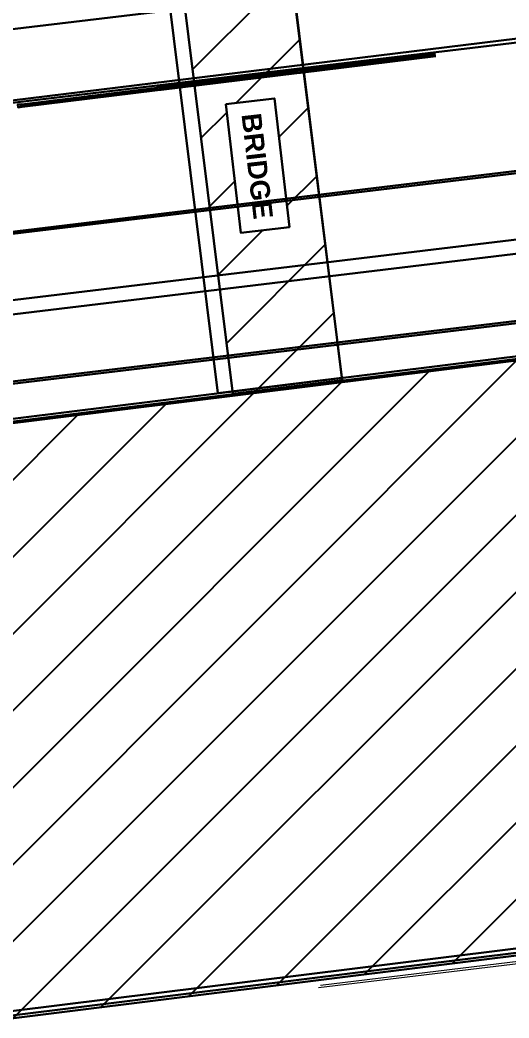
# Model space of a CAD drawing. Extents: x -15449 to 527173, y -170839 to 146543.
# Drawn here: x 15541.28 to 15552.52, y 7787.88 to 7810.82 of the extents above; entities that cross this region are included whole.
import ezdxf

# ---------------------------------------------------------------- set-up
doc = ezdxf.new("R2010")
doc.units = 0
doc.header["$LTSCALE"] = 8
for name, pattern in [('IDA - Hidden 065', [537.5, 375, -162.5]), ('IMPORT-X-F10A-LAY-S0-00-ASITE-002$0$HIDDEN', [9.525, 6.35, -3.175]), ('X-F10A-LAY-S0-00-ASITE-001_EXTG_ROOF$0$HIDDEN', [9.525, 6.35, -3.175])]:
    doc.linetypes.add(name, pattern=pattern)
doc.layers.get('0').update_dxf_attribs({"color": 1, "linetype": 'CONTINUOUS'})
doc.layers.add('A-RC WALL', color=7, linetype='CONTINUOUS')
doc.layers.add('X-F10A-LAY-S0-00-ASITE-001_EXTG_ROOF$0$A-SITEWALL', color=2, linetype='CONTINUOUS')
for name, color, linetype, lineweight in [('G-ANNO-TTLB', 7, 'CONTINUOUS', 9), ('G-IMPT', 7, 'CONTINUOUS', 30), ('Micron SGP Titleblock CAD template EDI$0$G-ANNO-TTLB', 7, 'CONTINUOUS', 30), ('X-F10A-LAY-S0-00-ASITE-001_EXTG_ROOF$0$A-_ROAD----_E', 9, 'CONTINUOUS', 20)]:
    doc.layers.add(name, color=color, linetype=linetype, lineweight=lineweight)
doc.styles.add('Arial Unicode MS_B', font='', dxfattribs={"height": 1.8})
doc.styles.get('Arial Unicode MS_B').set_extended_font_data('Arial Unicode MS', bold=True)

# ---------------------------------------------------------------- blocks, each defined once
blk = doc.blocks.new('X-F10A-LAY-S0-00-ASITE-001_EXTG_ROOF$0$A$C671B41AE')
at = {"layer": 'X-F10A-LAY-S0-00-ASITE-001_EXTG_ROOF$0$A-SITEWALL'}
for points in [[(18, -164), (18, 0), (0, 18), (-264, 18), (-282, 0), (-282, -164), (-264, -182), (0, -182)], [(-264, 0), (0, 0), (0, -164), (-264, -164)]]:
    blk.add_lwpolyline(points, close=True, dxfattribs=at)
for points in [[(-282, 0), (-264, 0), (-264, 18)], [(0, 18), (0, 0), (18, 0)], [(-264, -182), (-264, -164), (-282, -164)], [(18, -164), (0, -164), (0, -182)]]:
    blk.add_lwpolyline(points, dxfattribs=at)
at = {"layer": 'X-F10A-LAY-S0-00-ASITE-001_EXTG_ROOF$0$A-SITEWALL', "color": 3}
for points in [[(-122, -28), (-132, -18), (-132, -64)], [(-122, -136), (-132, -146), (-132, -100)]]:
    blk.add_lwpolyline(points, dxfattribs=at)
blk = doc.blocks.new('X-F10A-LAY-S0-00-ASITE-001_EXTG_ROOF$0$A$C17CA23ED')
blk.add_blockref('X-F10A-LAY-S0-00-ASITE-001_EXTG_ROOF$0$A$C671B41AE', (-43, 207))
blk = doc.blocks.new('X-F10A-LAY-S0-00-ASITE-001_EXTG_ROOF$0$A$C66804EB2')
at = {"layer": 'X-F10A-LAY-S0-00-ASITE-001_EXTG_ROOF$0$A-SITEWALL', "color": 8}
blk.add_line((-150, 75), (0, 75), dxfattribs=at)
blk.add_lwpolyline([(0, 0), (0, 150), (-150, 150), (-150, 0)], close=True, dxfattribs=at)
at = {"layer": 'X-F10A-LAY-S0-00-ASITE-001_EXTG_ROOF$0$A-SITEWALL', "color": 8, "linetype": 'X-F10A-LAY-S0-00-ASITE-001_EXTG_ROOF$0$HIDDEN', "ltscale": 0.2}
blk.add_lwpolyline([(-3, 3), (-3, 147), (-147, 147), (-147, 3)], close=True, dxfattribs=at)
at = {"layer": 'X-F10A-LAY-S0-00-ASITE-001_EXTG_ROOF$0$A-SITEWALL', "color": 8}
for points in [[(-80, 125), (-70, 135), (-70, 90)], [(-80, 25), (-70, 15), (-70, 60)]]:
    blk.add_lwpolyline(points, dxfattribs=at)
blk = doc.blocks.new('X-F10A-LAY-S0-00-ASITE-001_EXTG_ROOF$0$A$C04D0248B')
at = {"layer": 'X-F10A-LAY-S0-00-ASITE-001_EXTG_ROOF$0$A-SITEWALL', "color": 252, "linetype": 'X-F10A-LAY-S0-00-ASITE-001_EXTG_ROOF$0$HIDDEN'}
for p, q in [((25, 0, 1170), (0, 0)), ((75, -3, 3509), (0, -3)), ((75, -47, 3509), (0, -47)), ((25, -50, 1170), (0, -50)), ((2100, -3, 3509), (2175, -3)), ((2100, -47, 3509), (2175, -47))]:
    blk.add_line(p, q, dxfattribs=at)
at = {"layer": 'X-F10A-LAY-S0-00-ASITE-001_EXTG_ROOF$0$A-SITEWALL', "color": 8}
for p, q in [((75, 0, 3509), (25, 0, 1170)), ((2100, 0, 3509), (2175, 0)), ((75, -50, 3509), (25, -50, 1170)), ((2100, -25, 3509), (75, -25, -1755)), ((2100, -50, 3509), (2175, -50))]:
    blk.add_line(p, q, dxfattribs=at)
at = {"layer": 'X-F10A-LAY-S0-00-ASITE-001_EXTG_ROOF$0$A-SITEWALL', "color": 8, "elevation": -1755}
blk.add_lwpolyline([(75, 10), (2100, 10), (2100, -60), (75, -60)], close=True, dxfattribs=at)
at = {"layer": 'X-F10A-LAY-S0-00-ASITE-001_EXTG_ROOF$0$A-SITEWALL', "color": 8, "linetype": 'X-F10A-LAY-S0-00-ASITE-001_EXTG_ROOF$0$HIDDEN', "ltscale": 0.1}
for points, elevation in [([(78, -55, -0.414214), (75, -52), (75, 2, -0.414214), (78, 5), (105, 5), (105, 3), (78, 3, 0.414214), (77, 2), (77, -52, 0.414214), (78, -53), (105, -53), (105, -55)], -1755), ([(2097, -55, 0.414214), (2100, -52), (2100, 2, 0.414214), (2097, 5), (2070, 5), (2070, 3), (2097, 3, -0.414214), (2098, 2), (2098, -52, -0.414214), (2097, -53), (2070, -53), (2070, -55)], -1755), ([(222, -16), (249, -43, 0.414214), (252, -43), (253, -42), (218, -7), (182, -42), (183, -43, 0.414214), (186, -43), (213, -16, -0.414214)], 0), ([(367, -16), (394, -43, 0.414214), (397, -43), (398, -42), (363, -7), (327, -42), (328, -43, 0.414214), (331, -43), (358, -16, -0.414214)], 0), ([(512, -16), (539, -43, 0.414214), (542, -43), (543, -42), (508, -7), (472, -42), (473, -43, 0.414214), (476, -43), (503, -16, -0.414214)], 0), ([(657, -16), (684, -43, 0.414214), (687, -43), (688, -42), (653, -7), (617, -42), (618, -43, 0.414214), (621, -43), (648, -16, -0.414214)], 0), ([(802, -16), (829, -43, 0.414214), (832, -43), (833, -42), (798, -7), (762, -42), (763, -43, 0.414214), (766, -43), (793, -16, -0.414214)], 0), ([(947, -16), (974, -43, 0.414214), (977, -43), (978, -42), (943, -7), (907, -42), (908, -43, 0.414214), (911, -43), (938, -16, -0.414214)], 0), ([(1092, -16), (1119, -43, 0.414214), (1122, -43), (1123, -42), (1088, -7), (1052, -42), (1053, -43, 0.414214), (1056, -43), (1083, -16, -0.414214)], 0), ([(1237, -16), (1264, -43, 0.414214), (1267, -43), (1268, -42), (1233, -7), (1197, -42), (1198, -43, 0.414214), (1201, -43), (1228, -16, -0.414214)], 0), ([(1382, -16), (1409, -43, 0.414214), (1412, -43), (1413, -42), (1378, -7), (1342, -42), (1343, -43, 0.414214), (1346, -43), (1373, -16, -0.414214)], 0), ([(1527, -16), (1554, -43, 0.414214), (1557, -43), (1558, -42), (1523, -7), (1487, -42), (1488, -43, 0.414214), (1491, -43), (1518, -16, -0.414214)], 0), ([(1672, -16), (1699, -43, 0.414214), (1702, -43), (1703, -42), (1668, -7), (1632, -42), (1633, -43, 0.414214), (1636, -43), (1663, -16, -0.414214)], 0), ([(1817, -16), (1844, -43, 0.414214), (1847, -43), (1848, -42), (1813, -7), (1777, -42), (1778, -43, 0.414214), (1781, -43), (1808, -16, -0.414214)], 0), ([(1962, -16), (1989, -43, 0.414214), (1992, -43), (1993, -42), (1958, -7), (1922, -42), (1923, -43, 0.414214), (1926, -43), (1953, -16, -0.414214)], 0)]:
    blk.add_lwpolyline(points, format="xyb", close=True, dxfattribs=dict(at, elevation=elevation))
blk = doc.blocks.new('X-F10A-LAY-S0-00-ASITE-001_EXTG_ROOF$0$A$C78AF71B9')
at = {"layer": 'X-F10A-LAY-S0-00-ASITE-001_EXTG_ROOF$0$A-SITEWALL', "color": 8}
for p, q in [((75, 0, 3509), (0, 0)), ((75, 0), (0, 0)), ((2175, 0, 3509), (2250, 0, 0)), ((2175, 0), (2250, 0)), ((75, -50, 3509), (0, -50)), ((75, -50), (0, -50)), ((75, -25, 3509), (2175, -25, -1755)), ((75, -25), (2175, -25)), ((2175, -50, 3509), (2250, -50, 0)), ((2175, -50), (2250, -50))]:
    blk.add_line(p, q, dxfattribs=at)
at = {"layer": 'X-F10A-LAY-S0-00-ASITE-001_EXTG_ROOF$0$A-SITEWALL', "color": 252, "linetype": 'X-F10A-LAY-S0-00-ASITE-001_EXTG_ROOF$0$HIDDEN'}
for p, q in [((75, -3, 3509), (0, -3)), ((75, -3), (0, -3)), ((75, -47, 3509), (0, -47)), ((75, -47), (0, -47)), ((2175, -3, 3509), (2250, -3)), ((2175, -3), (2250, -3)), ((2175, -47, 3509), (2250, -47)), ((2175, -47), (2250, -47))]:
    blk.add_line(p, q, dxfattribs=at)
at = {"layer": 'X-F10A-LAY-S0-00-ASITE-001_EXTG_ROOF$0$A-SITEWALL', "color": 8, "elevation": -1755}
blk.add_lwpolyline([(2175, 10), (75, 10), (75, -60), (2175, -60)], close=True, dxfattribs=at)
at = {"layer": 'X-F10A-LAY-S0-00-ASITE-001_EXTG_ROOF$0$A-SITEWALL', "color": 8}
blk.add_lwpolyline([(2175, 10), (75, 10), (75, -60), (2175, -60)], close=True, dxfattribs=at)
at = {"layer": 'X-F10A-LAY-S0-00-ASITE-001_EXTG_ROOF$0$A-SITEWALL', "color": 8, "linetype": 'X-F10A-LAY-S0-00-ASITE-001_EXTG_ROOF$0$HIDDEN', "ltscale": 0.1, "elevation": -1755}
for points in [[(78, -55, -0.414214), (75, -52), (75, 2, -0.414214), (78, 5), (105, 5), (105, 3), (78, 3, 0.414214), (77, 2), (77, -52, 0.414214), (78, -53), (105, -53), (105, -55)], [(2172, -55, 0.414214), (2175, -52), (2175, 2, 0.414214), (2172, 5), (2145, 5), (2145, 3), (2172, 3, -0.414214), (2173, 2), (2173, -52, -0.414214), (2172, -53), (2145, -53), (2145, -55)], [(178, -16), (151, -43, -0.414214), (148, -43), (147, -42), (183, -7), (218, -42), (217, -43, -0.414214), (214, -43), (187, -16, 0.414214)], [(323, -16), (296, -43, -0.414214), (293, -43), (292, -42), (328, -7), (363, -42), (362, -43, -0.414214), (359, -43), (332, -16, 0.414214)], [(468, -16), (441, -43, -0.414214), (438, -43), (437, -42), (473, -7), (508, -42), (507, -43, -0.414214), (504, -43), (477, -16, 0.414214)], [(613, -16), (586, -43, -0.414214), (583, -43), (582, -42), (618, -7), (653, -42), (652, -43, -0.414214), (649, -43), (622, -16, 0.414214)], [(758, -16), (731, -43, -0.414214), (728, -43), (727, -42), (763, -7), (798, -42), (797, -43, -0.414214), (794, -43), (767, -16, 0.414214)], [(903, -16), (876, -43, -0.414214), (873, -43), (872, -42), (908, -7), (943, -42), (942, -43, -0.414214), (939, -43), (912, -16, 0.414214)], [(1048, -16), (1021, -43, -0.414214), (1018, -43), (1017, -42), (1053, -7), (1088, -42), (1087, -43, -0.414214), (1084, -43), (1057, -16, 0.414214)], [(1193, -16), (1166, -43, -0.414214), (1163, -43), (1162, -42), (1198, -7), (1233, -42), (1232, -43, -0.414214), (1229, -43), (1202, -16, 0.414214)], [(1338, -16), (1311, -43, -0.414214), (1308, -43), (1307, -42), (1343, -7), (1378, -42), (1377, -43, -0.414214), (1374, -43), (1347, -16, 0.414214)], [(1483, -16), (1456, -43, -0.414214), (1453, -43), (1452, -42), (1488, -7), (1523, -42), (1522, -43, -0.414214), (1519, -43), (1492, -16, 0.414214)], [(1628, -16), (1601, -43, -0.414214), (1598, -43), (1597, -42), (1633, -7), (1668, -42), (1667, -43, -0.414214), (1664, -43), (1637, -16, 0.414214)], [(1773, -16), (1746, -43, -0.414214), (1743, -43), (1742, -42), (1778, -7), (1813, -42), (1812, -43, -0.414214), (1809, -43), (1782, -16, 0.414214)], [(1918, -16), (1891, -43, -0.414214), (1888, -43), (1887, -42), (1923, -7), (1958, -42), (1957, -43, -0.414214), (1954, -43), (1927, -16, 0.414214)], [(2063, -16), (2036, -43, -0.414214), (2033, -43), (2032, -42), (2068, -7), (2103, -42), (2102, -43, -0.414214), (2099, -43), (2072, -16, 0.414214)]]:
    blk.add_lwpolyline(points, format="xyb", close=True, dxfattribs=at)
at = {"layer": 'X-F10A-LAY-S0-00-ASITE-001_EXTG_ROOF$0$A-SITEWALL', "color": 8, "linetype": 'X-F10A-LAY-S0-00-ASITE-001_EXTG_ROOF$0$HIDDEN', "ltscale": 0.1}
for points in [[(78, -55, -0.414214), (75, -52), (75, 2, -0.414214), (78, 5), (105, 5), (105, 3), (78, 3, 0.414214), (77, 2), (77, -52, 0.414214), (78, -53), (105, -53), (105, -55)], [(2172, -55, 0.414214), (2175, -52), (2175, 2, 0.414214), (2172, 5), (2145, 5), (2145, 3), (2172, 3, -0.414214), (2173, 2), (2173, -52, -0.414214), (2172, -53), (2145, -53), (2145, -55)], [(178, -16), (151, -43, -0.414214), (148, -43), (147, -42), (183, -7), (218, -42), (217, -43, -0.414214), (214, -43), (187, -16, 0.414214)], [(323, -16), (296, -43, -0.414214), (293, -43), (292, -42), (328, -7), (363, -42), (362, -43, -0.414214), (359, -43), (332, -16, 0.414214)], [(468, -16), (441, -43, -0.414214), (438, -43), (437, -42), (473, -7), (508, -42), (507, -43, -0.414214), (504, -43), (477, -16, 0.414214)], [(613, -16), (586, -43, -0.414214), (583, -43), (582, -42), (618, -7), (653, -42), (652, -43, -0.414214), (649, -43), (622, -16, 0.414214)], [(758, -16), (731, -43, -0.414214), (728, -43), (727, -42), (763, -7), (798, -42), (797, -43, -0.414214), (794, -43), (767, -16, 0.414214)], [(903, -16), (876, -43, -0.414214), (873, -43), (872, -42), (908, -7), (943, -42), (942, -43, -0.414214), (939, -43), (912, -16, 0.414214)], [(1048, -16), (1021, -43, -0.414214), (1018, -43), (1017, -42), (1053, -7), (1088, -42), (1087, -43, -0.414214), (1084, -43), (1057, -16, 0.414214)], [(1193, -16), (1166, -43, -0.414214), (1163, -43), (1162, -42), (1198, -7), (1233, -42), (1232, -43, -0.414214), (1229, -43), (1202, -16, 0.414214)], [(1338, -16), (1311, -43, -0.414214), (1308, -43), (1307, -42), (1343, -7), (1378, -42), (1377, -43, -0.414214), (1374, -43), (1347, -16, 0.414214)], [(1483, -16), (1456, -43, -0.414214), (1453, -43), (1452, -42), (1488, -7), (1523, -42), (1522, -43, -0.414214), (1519, -43), (1492, -16, 0.414214)], [(1628, -16), (1601, -43, -0.414214), (1598, -43), (1597, -42), (1633, -7), (1668, -42), (1667, -43, -0.414214), (1664, -43), (1637, -16, 0.414214)], [(1773, -16), (1746, -43, -0.414214), (1743, -43), (1742, -42), (1778, -7), (1813, -42), (1812, -43, -0.414214), (1809, -43), (1782, -16, 0.414214)], [(1918, -16), (1891, -43, -0.414214), (1888, -43), (1887, -42), (1923, -7), (1958, -42), (1957, -43, -0.414214), (1954, -43), (1927, -16, 0.414214)]]:
    blk.add_lwpolyline(points, format="xyb", close=True, dxfattribs=at)
blk = doc.blocks.new('X-F10A-LAY-S0-00-ASITE-001_EXTG_ROOF$0$A$C2F7C21E3')
at = {"layer": 'X-F10A-LAY-S0-00-ASITE-001_EXTG_ROOF$0$A-SITEWALL', "color": 8}
for name, p in [('X-F10A-LAY-S0-00-ASITE-001_EXTG_ROOF$0$A$C04D0248B', (-9300, 0)), ('X-F10A-LAY-S0-00-ASITE-001_EXTG_ROOF$0$A$C66804EB2', (-6975, -100)), ('X-F10A-LAY-S0-00-ASITE-001_EXTG_ROOF$0$A$C66804EB2', (-4575, -100)), ('X-F10A-LAY-S0-00-ASITE-001_EXTG_ROOF$0$A$C78AF71B9', (-4575, 0))]:
    blk.add_blockref(name, p, dxfattribs=at)
at = {"layer": 'X-F10A-LAY-S0-00-ASITE-001_EXTG_ROOF$0$A-SITEWALL', "color": 8, "xscale": -1}
for name, p in [('X-F10A-LAY-S0-00-ASITE-001_EXTG_ROOF$0$A$C78AF71B9', (-4725, 0)), ('X-F10A-LAY-S0-00-ASITE-001_EXTG_ROOF$0$A$C66804EB2', (-2325, -100)), ('X-F10A-LAY-S0-00-ASITE-001_EXTG_ROOF$0$A$C04D0248B', (0, 0))]:
    blk.add_blockref(name, p, dxfattribs=at)
blk = doc.blocks.new('A$Cf1db08be')
at = {"layer": 'A-RC WALL'}
h = blk.add_hatch(dxfattribs=at)
h.set_pattern_fill('ANSI31', color=256, scale=10)
h.set_pattern_definition([(45, (-268.9758, -185.7096), (-0.8838835, 0.8838835), [])])
h.paths.add_polyline_path([(45.21, 18.969), (45.081, 20.003), (41.375, 19.542), (43.185, 5.002), (43.585, 5.052), (43.713, 4.018), (46.319, 4.342), (46.19, 5.376), (63.194, 7.492), (63.323, 6.458), (67.029, 6.919), (66.9, 7.953), (84.738, 10.172), (84.276, 13.878), (83.243, 13.75), (82.331, 21.078), (83.365, 21.207), (83.057, 23.679), (61.218, 20.961), (61.089, 21.995), (57.383, 21.534), (57.512, 20.5)])
h.paths.add_polyline_path([(55.942, 17.38), (65.767, 17.38), (65.767, 12.259), (55.942, 12.259)], flags=16)
h.paths.add_polyline_path([(64.091, 32.05), (60.79, 31.639), (62.104, 21.072), (65.406, 21.482)])
h.paths.add_polyline_path([(63.654, 28.22), (63.999, 25.264), (62.88, 25.133), (62.535, 28.09)], flags=16)
h.paths.add_polyline_path([(75.296, 33.444), (72.787, 33.132), (74.101, 22.575), (76.61, 22.887)])
h.paths.add_polyline_path([(75.053, 29.365), (75.398, 26.408), (74.279, 26.277), (73.934, 29.234)], flags=16)
h.paths.add_polyline_path([(56.15, 12.959), (65.722, 12.959), (65.722, 16.68), (56.15, 16.68)], flags=8)
h.paths.add_polyline_path([(62.76, 27.953), (63.065, 25.344), (63.758, 25.425), (63.454, 28.034)], flags=8)
h.paths.add_polyline_path([(74.16, 29.098), (74.464, 26.489), (75.157, 26.57), (74.853, 29.179)], flags=8)
at = {"linetype": 'IDA - Hidden 065', "elevation": 0}
blk.add_lwpolyline([(72.464, 32.977), (75.318, 33.33), (76.607, 22.939), (73.754, 22.586)], close=True, dxfattribs=at)
for points in [[(74.101, 22.575), (76.61, 22.887), (75.296, 33.444), (72.787, 33.132)], [(74.101, 22.575), (76.61, 22.887), (75.296, 33.444), (72.787, 33.132)], [(73.934, 29.234), (74.279, 26.277), (75.398, 26.408), (75.053, 29.365)], [(41.375, 19.542), (45.081, 20.003), (45.21, 18.969), (57.512, 20.5), (57.383, 21.534), (61.089, 21.995), (61.218, 20.961), (83.057, 23.679), (83.365, 21.207), (82.331, 21.078), (83.243, 13.75), (84.276, 13.878), (84.738, 10.172), (66.9, 7.953), (67.029, 6.919), (63.323, 6.458), (63.194, 7.492), (46.19, 5.376), (46.319, 4.342), (43.713, 4.018), (43.585, 5.052), (43.185, 5.002)], [(41.375, 19.542), (45.081, 20.003), (45.21, 18.969), (57.512, 20.5), (57.383, 21.534), (61.089, 21.995), (61.218, 20.961), (83.057, 23.679), (83.365, 21.207), (82.331, 21.078), (83.243, 13.75), (84.276, 13.878), (84.738, 10.172), (66.9, 7.953), (67.029, 6.919), (63.323, 6.458), (63.194, 7.492), (46.19, 5.376), (46.319, 4.342), (43.713, 4.018), (43.585, 5.052), (43.185, 5.002)]]:
    blk.add_lwpolyline(points, close=True)
at = {"elevation": 0}
for points in [[(84.683, 10.227), (43.163, 5.073), (41.486, 18.58), (82.007, 23.61), (83.683, 10.103)], [(83.571, 10.19), (43.25, 5.185), (41.599, 18.492), (81.919, 23.497)]]:
    blk.add_lwpolyline(points, dxfattribs=at)
at = {"layer": 'G-IMPT'}
for p, q in [((86.071, 32.997), (54.426, 29.209)), ((88.511, 31.597), (52.964, 27.342)), ((75.647, 30.023), (78.761, 30.406)), ((75.655, 29.956), (78.769, 30.339)), ((75.68, 30.005), (76.356, 30.088)), ((76.357, 30.077), (75.682, 29.994)), ((76.359, 30.065), (75.683, 29.982)), ((76.164, 30.059), (76.154, 30.046)), ((76.177, 30.049), (76.164, 30.059)), ((72.445, 29.63), (75.559, 30.012)), ((72.453, 29.563), (75.567, 29.946)), ((74.755, 29.892), (74.054, 29.806)), ((74.755, 29.892), (74.054, 29.806)), ((74.056, 29.794), (74.756, 29.88)), ((74.056, 29.794), (74.756, 29.88)), ((74.057, 29.782), (74.758, 29.868)), ((74.057, 29.782), (74.758, 29.868)), ((74.564, 29.85), (74.575, 29.864)), ((74.564, 29.85), (74.575, 29.864)), ((74.564, 29.85), (74.564, 29.85)), ((74.564, 29.85), (74.564, 29.85)), ((74.573, 29.86), (74.566, 29.85)), ((74.573, 29.86), (74.566, 29.85)), ((74.575, 29.864), (74.588, 29.853)), ((74.575, 29.864), (74.588, 29.853)), ((74.587, 29.853), (74.577, 29.861)), ((74.587, 29.853), (74.577, 29.861)), ((74.588, 29.853), (74.588, 29.853)), ((74.588, 29.853), (74.588, 29.853)), ((74.613, 29.856), (74.623, 29.87)), ((74.613, 29.856), (74.623, 29.87)), ((74.613, 29.856), (74.613, 29.856)), ((74.613, 29.856), (74.613, 29.856)), ((74.622, 29.866), (74.614, 29.856)), ((74.622, 29.866), (74.614, 29.856)), ((74.623, 29.87), (74.636, 29.859)), ((74.623, 29.87), (74.636, 29.859)), ((74.635, 29.859), (74.625, 29.867)), ((74.635, 29.859), (74.625, 29.867)), ((74.636, 29.859), (74.636, 29.859)), ((74.636, 29.859), (74.636, 29.859)), ((74.661, 29.862), (74.671, 29.876)), ((74.661, 29.862), (74.671, 29.876)), ((74.661, 29.862), (74.661, 29.862)), ((74.661, 29.862), (74.661, 29.862)), ((74.67, 29.872), (74.662, 29.862)), ((74.67, 29.872), (74.662, 29.862)), ((74.671, 29.876), (74.685, 29.865)), ((74.671, 29.876), (74.685, 29.865)), ((74.683, 29.865), (74.673, 29.873)), ((74.683, 29.865), (74.673, 29.873)), ((74.685, 29.865), (74.684, 29.865)), ((74.685, 29.865), (74.684, 29.865)), ((74.709, 29.868), (74.72, 29.882)), ((74.71, 29.868), (74.709, 29.868)), ((74.718, 29.878), (74.711, 29.868)), ((74.72, 29.882), (74.733, 29.871)), ((74.732, 29.871), (74.722, 29.879)), ((74.733, 29.871), (74.733, 29.871)), ((74.754, 29.89), (74.745, 29.889)), ((74.754, 29.89), (74.745, 29.889)), ((74.745, 29.889), (74.745, 29.888)), ((74.745, 29.888), (74.754, 29.889)), ((74.745, 29.889), (74.745, 29.888)), ((74.745, 29.888), (74.754, 29.889)), ((74.757, 29.871), (74.747, 29.869)), ((74.757, 29.871), (74.747, 29.869)), ((74.747, 29.869), (74.748, 29.869)), ((74.747, 29.869), (74.748, 29.869)), ((74.748, 29.869), (74.757, 29.87)), ((74.748, 29.869), (74.757, 29.87)), ((74.754, 29.889), (74.757, 29.871)), ((74.754, 29.889), (74.757, 29.871)), ((74.758, 29.868), (74.755, 29.892)), ((74.758, 29.868), (74.755, 29.892)), ((74.755, 29.888), (74.78, 29.891)), ((74.78, 29.891), (74.755, 29.888)), ((74.755, 29.887), (74.78, 29.89)), ((74.78, 29.89), (74.755, 29.887)), ((74.757, 29.871), (74.755, 29.889)), ((74.757, 29.871), (74.755, 29.889)), ((74.757, 29.873), (74.782, 29.876)), ((74.782, 29.876), (74.757, 29.873)), ((74.757, 29.872), (74.782, 29.875)), ((74.782, 29.875), (74.757, 29.872)), ((74.778, 29.908), (74.828, 29.914)), ((74.784, 29.858), (74.778, 29.908)), ((74.779, 29.907), (74.827, 29.913)), ((74.785, 29.859), (74.779, 29.907)), ((74.831, 29.889), (74.781, 29.883)), ((74.834, 29.864), (74.784, 29.858)), ((74.833, 29.865), (74.785, 29.859)), ((74.806, 29.903), (74.802, 29.906)), ((74.802, 29.906), (74.804, 29.891)), ((74.807, 29.866), (74.805, 29.881)), ((74.81, 29.87), (74.807, 29.866)), ((74.827, 29.913), (74.833, 29.865)), ((74.828, 29.914), (74.834, 29.864)), ((74.855, 29.9), (74.83, 29.897)), ((74.855, 29.899), (74.83, 29.896)), ((74.857, 29.885), (74.832, 29.882)), ((74.857, 29.884), (74.832, 29.881)), ((75.53, 29.987), (74.855, 29.904)), ((74.855, 29.904), (74.858, 29.88)), ((74.858, 29.883), (74.855, 29.901)), ((74.856, 29.892), (75.532, 29.975)), ((74.856, 29.902), (74.865, 29.903)), ((74.865, 29.903), (74.856, 29.902)), ((74.856, 29.902), (74.858, 29.883)), ((74.858, 29.88), (75.533, 29.963)), ((74.858, 29.883), (74.868, 29.884)), ((74.868, 29.883), (74.858, 29.882)), ((74.865, 29.903), (74.865, 29.903)), ((74.868, 29.884), (74.868, 29.883)), ((74.893, 29.891), (74.903, 29.904)), ((74.893, 29.891), (74.893, 29.891)), ((74.902, 29.901), (74.894, 29.891)), ((74.903, 29.904), (74.916, 29.894)), ((74.915, 29.893), (74.905, 29.901)), ((74.916, 29.894), (74.916, 29.894)), ((74.941, 29.897), (74.952, 29.91)), ((74.941, 29.897), (74.941, 29.897)), ((74.95, 29.907), (74.942, 29.897)), ((74.952, 29.91), (74.965, 29.9)), ((74.964, 29.899), (74.954, 29.907)), ((74.965, 29.9), (74.965, 29.9)), ((74.99, 29.903), (75, 29.916)), ((74.99, 29.903), (74.99, 29.903)), ((74.999, 29.913), (74.991, 29.903)), ((75, 29.916), (75.013, 29.906)), ((75.012, 29.905), (75.002, 29.913)), ((75.013, 29.906), (75.013, 29.905)), ((75.038, 29.909), (75.048, 29.922)), ((75.038, 29.909), (75.038, 29.909)), ((75.047, 29.919), (75.039, 29.909)), ((75.048, 29.922), (75.062, 29.912)), ((75.06, 29.911), (75.05, 29.919)), ((75.062, 29.912), (75.061, 29.911)), ((75.086, 29.915), (75.097, 29.928)), ((75.086, 29.914), (75.086, 29.915)), ((75.095, 29.925), (75.088, 29.915)), ((75.097, 29.928), (75.11, 29.918)), ((75.109, 29.917), (75.099, 29.925)), ((75.11, 29.918), (75.11, 29.917)), ((75.135, 29.921), (75.145, 29.934)), ((75.135, 29.92), (75.135, 29.921)), ((75.144, 29.931), (75.136, 29.921)), ((75.145, 29.934), (75.158, 29.923)), ((75.157, 29.923), (75.147, 29.931)), ((75.158, 29.923), (75.158, 29.923)), ((75.183, 29.927), (75.193, 29.94)), ((75.183, 29.926), (75.183, 29.927)), ((75.192, 29.936), (75.184, 29.927)), ((75.193, 29.94), (75.207, 29.929)), ((75.205, 29.929), (75.195, 29.937)), ((75.207, 29.929), (75.206, 29.929)), ((75.231, 29.932), (75.242, 29.946)), ((75.232, 29.932), (75.231, 29.932)), ((75.24, 29.942), (75.233, 29.932)), ((75.242, 29.946), (75.255, 29.935)), ((75.254, 29.935), (75.244, 29.943)), ((75.255, 29.935), (75.255, 29.935)), ((75.28, 29.938), (75.29, 29.952)), ((75.28, 29.938), (75.28, 29.938)), ((75.289, 29.948), (75.281, 29.938)), ((75.29, 29.952), (75.303, 29.941)), ((75.302, 29.941), (75.292, 29.949)), ((75.303, 29.941), (75.303, 29.941)), ((75.328, 29.944), (75.338, 29.958)), ((75.328, 29.944), (75.328, 29.944)), ((75.337, 29.954), (75.329, 29.944)), ((75.338, 29.958), (75.352, 29.947)), ((75.35, 29.947), (75.34, 29.955)), ((75.352, 29.947), (75.352, 29.947)), ((75.376, 29.95), (75.387, 29.964)), ((75.377, 29.95), (75.376, 29.95)), ((75.386, 29.96), (75.378, 29.95)), ((75.387, 29.964), (75.4, 29.953)), ((75.399, 29.953), (75.389, 29.961)), ((75.4, 29.953), (75.4, 29.953)), ((75.425, 29.956), (75.435, 29.969)), ((75.425, 29.956), (75.425, 29.956)), ((75.434, 29.966), (75.426, 29.956)), ((75.435, 29.969), (75.448, 29.959)), ((75.447, 29.959), (75.437, 29.967)), ((75.448, 29.959), (75.448, 29.959)), ((75.473, 29.962), (75.484, 29.975)), ((75.473, 29.962), (75.473, 29.962)), ((75.482, 29.972), (75.475, 29.962)), ((75.484, 29.975), (75.497, 29.965)), ((75.496, 29.965), (75.486, 29.973)), ((75.497, 29.965), (75.497, 29.965)), ((75.53, 29.985), (75.521, 29.984)), ((75.521, 29.983), (75.53, 29.985)), ((75.521, 29.984), (75.521, 29.983)), ((75.532, 29.966), (75.523, 29.964)), ((75.523, 29.964), (75.532, 29.965)), ((75.523, 29.964), (75.523, 29.964)), ((75.533, 29.963), (75.53, 29.987)), ((75.53, 29.985), (75.532, 29.966)), ((75.531, 29.984), (75.547, 29.986)), ((75.531, 29.983), (75.556, 29.986)), ((75.533, 29.966), (75.531, 29.984)), ((75.533, 29.968), (75.558, 29.971)), ((75.533, 29.967), (75.55, 29.969)), ((75.547, 29.986), (75.556, 29.987)), ((75.55, 29.969), (75.558, 29.97)), ((75.559, 30.012), (75.553, 30.006)), ((75.553, 30.006), (75.56, 29.951)), ((75.559, 30.006), (75.553, 30.006)), ((75.647, 30.023), (75.559, 30.012)), ((75.559, 30.006), (75.648, 30.017)), ((75.559, 30.012), (75.559, 30.006)), ((75.566, 29.952), (75.559, 30.006)), ((75.566, 29.952), (75.56, 29.951)), ((75.56, 29.951), (75.567, 29.946)), ((75.654, 29.962), (75.566, 29.952)), ((75.567, 29.946), (75.566, 29.952)), ((75.567, 29.946), (75.655, 29.956)), ((75.608, 30.003), (75.604, 30.006)), ((75.604, 30.006), (75.606, 29.991)), ((75.609, 29.963), (75.608, 29.978)), ((75.612, 29.967), (75.609, 29.963)), ((75.654, 30.018), (75.647, 30.023)), ((75.647, 30.023), (75.648, 30.017)), ((75.648, 30.017), (75.654, 30.018)), ((75.648, 30.017), (75.654, 29.962)), ((75.66, 29.963), (75.654, 30.018)), ((75.66, 29.963), (75.654, 29.962)), ((75.654, 29.962), (75.655, 29.956)), ((75.655, 29.956), (75.66, 29.963)), ((75.681, 30.001), (75.656, 29.998)), ((75.664, 30), (75.656, 29.999)), ((75.683, 29.986), (75.658, 29.983)), ((75.666, 29.983), (75.658, 29.982)), ((75.681, 30.002), (75.664, 30)), ((75.683, 29.985), (75.666, 29.983)), ((75.683, 29.982), (75.68, 30.005)), ((75.683, 29.984), (75.681, 30.003)), ((75.682, 30.004), (75.691, 30.005)), ((75.691, 30.004), (75.682, 30.003)), ((75.682, 30.003), (75.684, 29.985)), ((75.684, 29.985), (75.693, 29.985)), ((75.693, 29.985), (75.684, 29.984)), ((75.691, 30.005), (75.691, 30.004)), ((75.693, 29.985), (75.693, 29.985)), ((75.729, 30.006), (75.718, 29.992)), ((75.718, 29.992), (75.719, 29.992)), ((75.72, 29.992), (75.727, 30.002)), ((75.742, 29.995), (75.729, 30.006)), ((75.731, 30.003), (75.741, 29.995)), ((75.742, 29.995), (75.742, 29.995)), ((75.777, 30.012), (75.767, 29.998)), ((75.767, 29.998), (75.767, 29.998)), ((75.768, 29.998), (75.776, 30.008)), ((75.79, 30.001), (75.777, 30.012)), ((75.779, 30.009), (75.789, 30.001)), ((75.79, 30.001), (75.79, 30.001)), ((75.825, 30.017), (75.815, 30.004)), ((75.815, 30.004), (75.815, 30.004)), ((75.816, 30.004), (75.824, 30.014)), ((75.839, 30.007), (75.825, 30.017)), ((75.827, 30.015), (75.837, 30.007)), ((75.839, 30.007), (75.839, 30.007)), ((75.874, 30.023), (75.863, 30.01)), ((75.863, 30.01), (75.864, 30.01)), ((75.865, 30.01), (75.873, 30.02)), ((75.887, 30.013), (75.874, 30.023)), ((75.876, 30.021), (75.886, 30.013)), ((75.887, 30.013), (75.887, 30.013)), ((75.922, 30.029), (75.912, 30.016)), ((75.912, 30.016), (75.912, 30.016)), ((75.913, 30.016), (75.921, 30.026)), ((75.935, 30.019), (75.922, 30.029)), ((75.924, 30.026), (75.934, 30.019)), ((75.935, 30.019), (75.935, 30.019)), ((75.971, 30.035), (75.96, 30.022)), ((75.96, 30.022), (75.96, 30.022)), ((75.961, 30.022), (75.969, 30.032)), ((75.984, 30.025), (75.971, 30.035)), ((75.973, 30.032), (75.983, 30.025)), ((75.984, 30.025), (75.984, 30.025)), ((76.019, 30.041), (76.009, 30.028)), ((76.009, 30.028), (76.009, 30.028)), ((76.01, 30.028), (76.018, 30.038)), ((76.032, 30.031), (76.019, 30.041)), ((76.021, 30.038), (76.031, 30.031)), ((76.032, 30.031), (76.032, 30.031)), ((76.067, 30.047), (76.057, 30.034)), ((76.057, 30.034), (76.057, 30.034)), ((76.058, 30.034), (76.066, 30.044)), ((76.081, 30.037), (76.067, 30.047)), ((76.069, 30.044), (76.079, 30.037)), ((76.08, 30.037), (76.081, 30.037)), ((76.116, 30.053), (76.105, 30.04)), ((76.105, 30.04), (76.105, 30.04)), ((76.107, 30.04), (76.114, 30.05)), ((76.129, 30.043), (76.116, 30.053)), ((76.118, 30.05), (76.128, 30.042)), ((76.129, 30.043), (76.129, 30.043)), ((76.154, 30.046), (76.154, 30.046)), ((76.155, 30.046), (76.163, 30.056)), ((76.166, 30.056), (76.176, 30.048)), ((76.177, 30.049), (76.177, 30.049)), ((72.357, 29.619), (72.351, 29.612)), ((72.351, 29.612), (72.358, 29.557)), ((72.445, 29.63), (72.357, 29.619)), ((72.451, 29.624), (72.445, 29.63)), ((72.458, 29.57), (72.451, 29.624)), ((74.054, 29.806), (74.057, 29.782)), ((74.054, 29.806), (74.057, 29.782)), ((72.358, 29.557), (72.365, 29.552)), ((72.365, 29.552), (72.453, 29.563)), ((72.458, 29.57), (72.452, 29.569)), ((72.452, 29.569), (72.453, 29.563)), ((72.453, 29.563), (72.458, 29.57)), ((80.757, 27.713), (53.508, 24.433)), ((53.508, 24.433), (80.757, 27.713)), ((80.762, 27.663), (53.519, 24.384)), ((53.519, 24.384), (80.762, 27.663)), ((53.699, 22.882), (80.943, 26.161)), ((80.982, 25.838), (53.74, 22.549)), ((82.406, 24.464), (46.696, 20.171)), ((82.412, 24.414), (46.702, 20.121))]:
    blk.add_line(p, q, dxfattribs=at)
at = {"layer": 'G-IMPT', "linetype": 'IMPORT-X-F10A-LAY-S0-00-ASITE-002$0$HIDDEN'}
blk.add_line((88.475, 31.708), (52.964, 27.342), dxfattribs=at)
at = {"layer": 'G-IMPT'}
for centre, radius, start, end in [((74.565, 29.851), 0.000807, 232.0087, 322.0087), ((74.565, 29.851), 0.000807, 232.0087, 322.0087), ((74.575, 29.859), 0.00235, 52.0087, 142.0087), ((74.575, 29.859), 0.00235, 52.0087, 142.0087), ((74.587, 29.854), 0.000807, 232.0087, 322.0087), ((74.587, 29.854), 0.000807, 232.0087, 322.0087), ((74.613, 29.857), 0.000807, 232.0087, 322.0087), ((74.613, 29.857), 0.000807, 232.0087, 322.0087), ((74.624, 29.865), 0.00235, 52.0087, 142.0087), ((74.624, 29.865), 0.00235, 52.0087, 142.0087), ((74.635, 29.86), 0.000807, 232.0087, 322.0087), ((74.635, 29.86), 0.000807, 232.0087, 322.0087), ((74.662, 29.863), 0.000807, 232.0087, 322.0087), ((74.662, 29.863), 0.000807, 232.0087, 322.0087), ((74.672, 29.871), 0.00235, 52.0087, 142.0087), ((74.672, 29.871), 0.00235, 52.0087, 142.0087), ((74.684, 29.866), 0.000807, 232.0087, 322.0087), ((74.684, 29.866), 0.000807, 232.0087, 322.0087), ((74.71, 29.869), 0.000807, 232.0087, 322.0087), ((74.72, 29.877), 0.00235, 52.0087, 142.0087), ((74.732, 29.872), 0.000807, 232.0087, 322.0087), ((74.754, 29.889), 0.000874, 7.0087, 97.0087), ((74.754, 29.889), 0.000874, 7.0087, 97.0087), ((74.754, 29.889), 0.000336, 7.0087, 97.0087), ((74.754, 29.889), 0.000336, 7.0087, 97.0087), ((74.757, 29.871), 0.000874, 277.0087, 7.0087), ((74.757, 29.871), 0.000336, 277.0087, 7.0087), ((74.757, 29.871), 0.000874, 277.0087, 7.0087), ((74.757, 29.871), 0.000336, 277.0087, 7.0087), ((74.856, 29.901), 0.000874, 97.0087, 187.0087), ((74.856, 29.901), 0.000336, 97.0087, 187.0087), ((74.858, 29.883), 0.000874, 187.0087, 277.0087), ((74.858, 29.883), 0.000336, 187.0087, 277.0087), ((74.893, 29.891), 0.000807, 232.0087, 322.0087), ((74.904, 29.899), 0.00235, 52.0087, 142.0087), ((74.916, 29.894), 0.000807, 232.0087, 322.0087), ((74.942, 29.897), 0.000807, 232.0087, 322.0087), ((74.952, 29.905), 0.00235, 52.0087, 142.0087), ((74.964, 29.9), 0.000807, 232.0087, 322.0087), ((74.99, 29.903), 0.000807, 232.0087, 322.0087), ((75, 29.911), 0.00235, 52.0087, 142.0087), ((75.012, 29.906), 0.000807, 232.0087, 322.0087), ((75.039, 29.909), 0.000807, 232.0087, 322.0087), ((75.049, 29.917), 0.00235, 52.0087, 142.0087), ((75.061, 29.912), 0.000807, 232.0087, 322.0087), ((75.087, 29.915), 0.000807, 232.0087, 322.0087), ((75.097, 29.923), 0.00235, 52.0087, 142.0087), ((75.109, 29.918), 0.000807, 232.0087, 322.0087), ((75.135, 29.921), 0.000807, 232.0087, 322.0087), ((75.146, 29.929), 0.00235, 52.0087, 142.0087), ((75.157, 29.924), 0.000807, 232.0087, 322.0087), ((75.184, 29.927), 0.000807, 232.0087, 322.0087), ((75.194, 29.935), 0.00235, 52.0087, 142.0087), ((75.206, 29.93), 0.000807, 232.0087, 322.0087), ((75.232, 29.933), 0.000807, 232.0087, 322.0087), ((75.242, 29.941), 0.00235, 52.0087, 142.0087), ((75.254, 29.936), 0.000807, 232.0087, 322.0087), ((75.28, 29.939), 0.000807, 232.0087, 322.0087), ((75.291, 29.947), 0.00235, 52.0087, 142.0087), ((75.303, 29.942), 0.000807, 232.0087, 322.0087), ((75.329, 29.945), 0.000807, 232.0087, 322.0087), ((75.339, 29.953), 0.00235, 52.0087, 142.0087), ((75.351, 29.948), 0.000807, 232.0087, 322.0087), ((75.377, 29.951), 0.000807, 232.0087, 322.0087), ((75.387, 29.959), 0.00235, 52.0087, 142.0087), ((75.399, 29.954), 0.000807, 232.0087, 322.0087), ((75.426, 29.957), 0.000807, 232.0087, 322.0087), ((75.436, 29.965), 0.00235, 52.0087, 142.0087), ((75.448, 29.959), 0.000807, 232.0087, 322.0087), ((75.474, 29.963), 0.000807, 232.0087, 322.0087), ((75.484, 29.971), 0.00235, 52.0087, 142.0087), ((75.496, 29.965), 0.000807, 232.0087, 322.0087), ((75.53, 29.984), 0.000874, 7.0087, 97.0087), ((75.53, 29.984), 0.000336, 7.0087, 97.0087), ((75.532, 29.966), 0.000874, 277.0087, 7.0087), ((75.532, 29.966), 0.000336, 277.0087, 7.0087), ((75.682, 30.003), 0.000874, 97.0087, 187.0087), ((75.682, 30.003), 0.000336, 97.0087, 187.0087), ((75.684, 29.985), 0.000874, 187.0087, 277.0087), ((75.684, 29.985), 0.000336, 187.0087, 277.0087), ((75.719, 29.993), 0.000807, 232.0087, 322.0087), ((75.729, 30.001), 0.00235, 52.0087, 142.0087), ((75.741, 29.996), 0.000807, 232.0087, 322.0087), ((75.767, 29.999), 0.000807, 232.0087, 322.0087), ((75.778, 30.007), 0.00235, 52.0087, 142.0087), ((75.79, 30.002), 0.000807, 232.0087, 322.0087), ((75.816, 30.005), 0.000807, 232.0087, 322.0087), ((75.826, 30.013), 0.00235, 52.0087, 142.0087), ((75.838, 30.007), 0.000807, 232.0087, 322.0087), ((75.864, 30.011), 0.000807, 232.0087, 322.0087), ((75.874, 30.019), 0.00235, 52.0087, 142.0087), ((75.886, 30.013), 0.000807, 232.0087, 322.0087), ((75.912, 30.017), 0.000807, 232.0087, 322.0087), ((75.923, 30.025), 0.00235, 52.0087, 142.0087), ((75.935, 30.019), 0.000807, 232.0087, 322.0087), ((75.961, 30.023), 0.000807, 232.0087, 322.0087), ((75.971, 30.031), 0.00235, 52.0087, 142.0087), ((75.983, 30.025), 0.000807, 232.0087, 322.0087), ((76.009, 30.029), 0.000807, 232.0087, 322.0087), ((76.019, 30.037), 0.00235, 52.0087, 142.0087), ((76.031, 30.031), 0.000807, 232.0087, 322.0087), ((76.058, 30.034), 0.000807, 232.0087, 322.0087), ((76.068, 30.042), 0.00235, 52.0087, 142.0087), ((76.08, 30.037), 0.000807, 232.0087, 322.0087), ((76.106, 30.04), 0.000807, 232.0087, 322.0087), ((76.116, 30.048), 0.00235, 52.0087, 142.0087), ((76.128, 30.043), 0.000807, 232.0087, 322.0087), ((76.154, 30.046), 0.000807, 232.0087, 322.0087), ((76.165, 30.054), 0.00235, 52.0087, 142.0087), ((76.176, 30.049), 0.000807, 232.0087, 322.0087)]:
    blk.add_arc(centre, radius, start, end, dxfattribs=at)
at = {"layer": 'X-F10A-LAY-S0-00-ASITE-001_EXTG_ROOF$0$A-_ROAD----_E'}
for p, q in [((88.683, 10.438), (76.071, 8.916)), ((88.627, 10.482), (76.115, 8.972))]:
    blk.add_line(p, q, dxfattribs=at)
at = {"layer": 'X-F10A-LAY-S0-00-ASITE-001_EXTG_ROOF$0$A-SITEWALL'}
for p, q in [((75.647, 30.023, -0.006), (78.761, 30.406, -0.006)), ((75.655, 29.956), (78.769, 30.339)), ((72.445, 29.63, -0.006), (75.559, 30.012, -0.006)), ((72.453, 29.563), (75.567, 29.946)), ((69.243, 29.236, -0.006), (72.357, 29.619, -0.006)), ((69.251, 29.169), (72.365, 29.552))]:
    blk.add_line(p, q, dxfattribs=at)
at = {"layer": 'X-F10A-LAY-S0-00-ASITE-001_EXTG_ROOF$0$A-SITEWALL', "xscale": 0.0003360627802949188, "yscale": 0.0003360627802949188, "zscale": 0.0003360627802949188, "rotation": 7.008738380247523}
for name, p in [('X-F10A-LAY-S0-00-ASITE-001_EXTG_ROOF$0$A$C2F7C21E3', (78.758, 30.38)), ('X-F10A-LAY-S0-00-ASITE-001_EXTG_ROOF$0$A$C2F7C21E3', (75.556, 29.987)), ('X-F10A-LAY-S0-00-ASITE-001_EXTG_ROOF$0$A$C17CA23ED', (75.67, 29.95)), ('X-F10A-LAY-S0-00-ASITE-001_EXTG_ROOF$0$A$C2F7C21E3', (72.354, 29.593)), ('X-F10A-LAY-S0-00-ASITE-001_EXTG_ROOF$0$A$C17CA23ED', (72.468, 29.556)), ('X-F10A-LAY-S0-00-ASITE-001_EXTG_ROOF$0$A$C17CA23ED', (69.266, 29.163))]:
    blk.add_blockref(name, p, dxfattribs=at)
at = {"layer": 'G-ANNO-TTLB', "color": 7, "style": 'Arial Unicode MS_B'}
blk.add_text('BRIDGE', height=0.45, rotation=276.6542, dxfattribs=at).set_placement((74.296, 28.997))
blk = doc.blocks.new('Micron SGP Titleblock CAD template EDI$0$MU_SGP_ANTitleblock_A1_Type01_v1_1 - A1-419101-sample')
blk.add_blockref('A$Cf1db08be', (731.583, 312.055))
blk = doc.blocks.new('Micron SGP Titleblock CAD template EDI')
at = {"layer": 'Micron SGP Titleblock CAD template EDI$0$G-ANNO-TTLB'}
blk.add_blockref('Micron SGP Titleblock CAD template EDI$0$MU_SGP_ANTitleblock_A1_Type01_v1_1 - A1-419101-sample', (-3.846, 118.854), dxfattribs=at)

msp = doc.modelspace()

# ---------------------------------------------------------------- block references
msp.add_blockref('Micron SGP Titleblock CAD template EDI', (14744.3378, 7348.7447))

doc.saveas('drawing.dxf')
